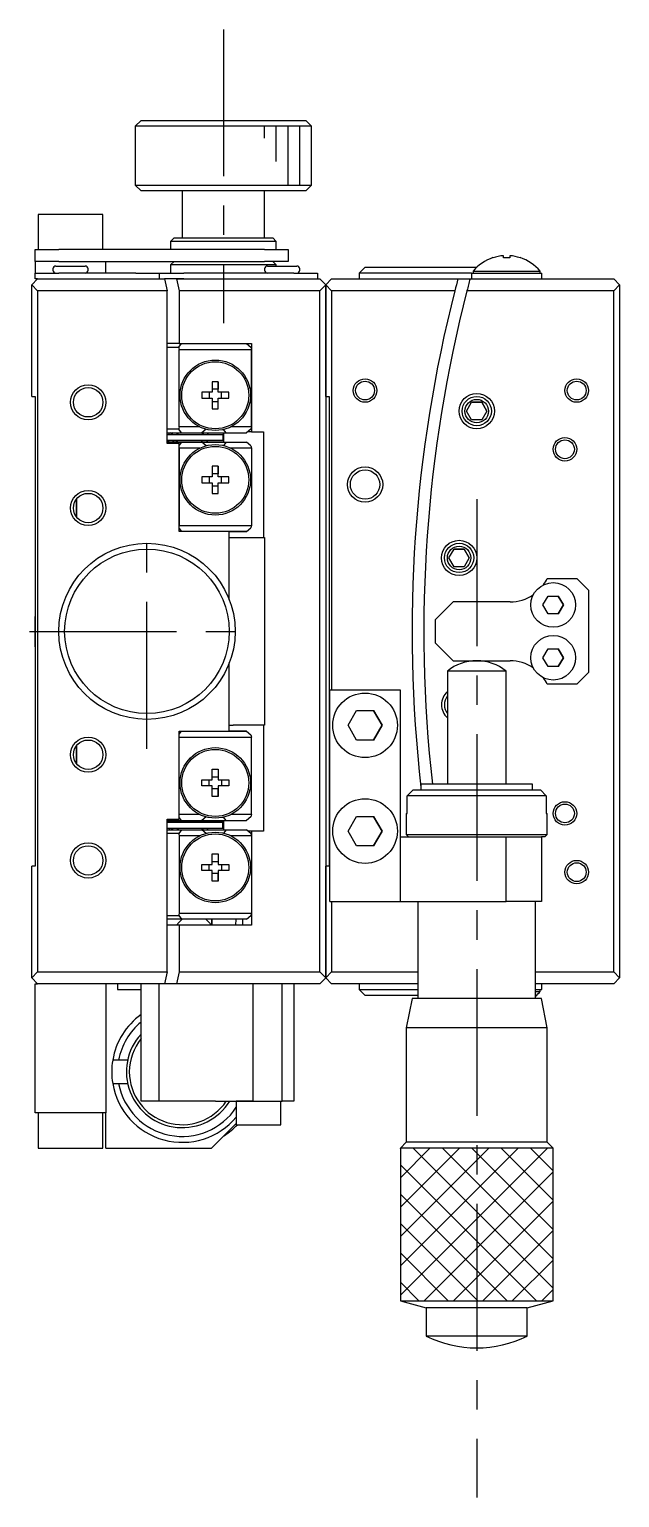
# Model space of a CAD drawing. Extents: x -83 to 398, y -14 to 273.
# Drawn here: x 5.7 to 55.9, y 84.2 to 209.2 of the extents above; entities that cross this region are included whole.
import ezdxf

# ---------------------------------------------------------------- set-up
doc = ezdxf.new("R2010")
doc.units = 0
doc.header["$LTSCALE"] = 10
doc.linetypes.add('CENTER', pattern=[2, 1.25, -0.25, 0.25, -0.25])
doc.layers.get('0').update_dxf_attribs({"linetype": 'CONTINUOUS'})
doc.layers.add('CENTER', color=1, linetype='CENTER')

msp = doc.modelspace()

# ---------------------------------------------------------------- linework, layer by layer
at = {"color": 7, "linetype": 'CONTINUOUS'}
for p, q in [((15.22443, 201.485156), (14.72443, 200.985156)), ((15.22443, 201.485156), (22.22443, 201.485156)), ((22.22443, 201.485156), (29.22443, 201.485156)), ((29.72443, 200.985156), (29.22443, 201.485156)), ((22.22443, 200.985156), (14.72443, 200.985156)), ((14.72443, 200.985156), (14.72443, 195.985156)), ((29.72443, 200.985156), (22.22443, 200.985156)), ((29.72443, 195.985156), (29.72443, 200.985156)), ((14.72443, 195.985156), (22.22443, 195.985156)), ((14.72443, 195.985156), (15.22443, 195.485156)), ((22.22443, 195.485156), (15.22443, 195.485156)), ((18.72443, 195.485156), (18.72443, 191.485156)), ((22.22443, 195.985156), (29.72443, 195.985156)), ((29.22443, 195.485156), (22.22443, 195.485156)), ((25.72443, 191.485156), (25.72443, 195.485156)), ((29.22443, 195.485156), (29.72443, 195.985156)), ((9.22443, 193.485156), (6.47443, 193.485156)), ((6.47443, 193.485156), (6.47443, 190.485156)), ((11.97443, 193.485156), (9.22443, 193.485156)), ((11.97443, 190.485156), (11.97443, 193.485156)), ((18.02443, 191.485156), (17.72443, 191.185156)), ((18.02443, 191.485156), (22.22443, 191.485156)), ((22.22443, 191.485156), (26.42443, 191.485156)), ((26.72443, 191.185156), (26.42443, 191.485156)), ((6.22443, 189.485156), (6.22443, 190.485156)), ((6.22443, 190.485156), (8.22443, 190.485156)), ((25.72443, 190.485156), (8.22443, 190.485156)), ((22.22443, 191.185156), (17.72443, 191.185156)), ((17.72443, 191.185156), (17.72443, 190.485156)), ((26.72443, 191.185156), (22.22443, 191.185156)), ((25.72443, 190.485156), (27.72443, 190.485156)), ((26.72443, 190.485156), (26.72443, 191.185156)), ((27.72443, 190.485156), (27.72443, 189.485156)), ((8.22443, 189.485156), (6.22443, 189.485156)), ((6.22443, 189.485156), (6.22443, 188.485156)), ((7.72443, 188.835156), (7.72443, 188.735156)), ((7.97443, 189.085156), (9.22443, 189.085156)), ((8.22443, 189.485156), (25.72443, 189.485156)), ((8.47443, 189.085156), (9.09943, 189.085156)), ((9.09943, 189.085156), (9.34943, 189.085156)), ((9.22443, 189.085156), (10.47443, 189.085156)), ((9.34943, 189.085156), (9.97443, 189.085156)), ((10.72443, 188.735156), (10.72443, 188.835156)), ((12.22443, 188.485156), (12.22443, 189.485156)), ((18.02443, 189.485156), (17.72443, 189.185156)), ((22.22443, 189.185156), (17.72443, 189.185156)), ((17.72443, 189.185156), (17.72443, 188.485156)), ((26.72443, 189.185156), (22.22443, 189.185156)), ((27.72443, 189.485156), (25.72443, 189.485156)), ((25.72443, 188.835156), (25.72443, 188.735156)), ((25.97443, 189.085156), (27.22443, 189.085156)), ((26.72443, 189.185156), (26.42443, 189.485156)), ((26.47443, 189.085156), (27.09943, 189.085156)), ((26.72443, 189.085156), (26.72443, 189.185156)), ((27.09943, 189.085156), (27.34943, 189.085156)), ((27.22443, 189.085156), (28.47443, 189.085156)), ((27.34943, 189.085156), (27.97443, 189.085156)), ((28.72443, 188.735156), (28.72443, 188.835156)), ((34.27443, 188.985156), (33.77443, 188.485156)), ((34.27443, 188.985156), (43.784608, 188.985156)), ((45.159322, 189.790598), (45.155275, 189.798895)), ((46.05443, 189.790598), (46.05443, 189.966841)), ((46.57443, 189.790598), (46.05443, 189.790598)), ((46.57443, 189.966841), (46.57443, 189.790598)), ((47.473584, 189.798895), (47.469538, 189.790598)), ((5.92443, 187.485156), (6.42443, 187.985156)), ((6.22443, 187.985156), (6.22443, 188.485156)), ((6.22443, 188.485156), (8.22443, 188.485156)), ((6.42443, 187.985156), (6.22443, 187.985156)), ((6.42443, 187.985156), (8.22443, 187.985156)), ((8.42443, 188.485156), (8.22443, 188.485156)), ((8.22443, 187.985156), (14.787387, 187.985156)), ((8.22443, 187.985156), (14.787387, 187.985156)), ((10.02443, 188.485156), (8.42443, 188.485156)), ((14.787387, 188.485156), (10.02443, 188.485156)), ((14.787387, 188.485156), (16.787387, 188.485156)), ((14.787387, 187.985156), (17.22804, 187.985156)), ((16.787387, 188.485156), (16.900091, 188.485156)), ((16.787387, 187.985156), (16.787387, 188.485156)), ((16.900091, 188.485156), (18.862273, 188.485156)), ((18.22816, 187.985156), (17.22804, 187.985156)), ((18.862273, 187.985156), (18.22816, 187.985156)), ((18.22816, 187.985156), (18.249887, 187.985156)), ((18.249887, 187.985156), (18.862273, 187.985156)), ((26.42443, 188.485156), (18.862273, 188.485156)), ((18.862273, 187.985156), (28.22443, 187.985156)), ((18.862273, 187.985156), (28.22443, 187.985156)), ((28.02443, 188.485156), (26.42443, 188.485156)), ((28.22443, 188.485156), (28.02443, 188.485156)), ((28.22443, 188.485156), (30.22443, 188.485156)), ((28.22443, 187.985156), (30.42443, 187.985156)), ((30.22443, 188.485156), (30.22443, 187.985156)), ((30.42443, 187.985156), (30.92443, 187.485156)), ((30.92443, 187.485156), (31.42443, 187.985156)), ((31.42443, 187.985156), (42.168752, 187.985156)), ((43.314433, 188.485156), (33.77443, 188.485156)), ((33.77443, 188.485156), (33.77443, 187.985156)), ((42.168752, 187.985156), (43.203341, 187.985156)), ((43.203341, 187.985156), (55.42443, 187.985156)), ((43.31443, 188.485156), (49.31443, 188.485156)), ((43.31443, 188.485156), (43.31443, 187.985156)), ((43.46443, 188.644711), (49.16443, 188.644711)), ((43.46443, 188.644711), (43.46443, 188.485156)), ((43.46443, 188.485156), (49.16443, 188.485156)), ((49.16443, 188.485156), (49.16443, 188.644711)), ((49.31443, 187.985156), (49.31443, 188.485156)), ((55.42443, 187.985156), (55.92443, 187.485156)), ((6.42443, 186.985156), (5.92443, 187.485156)), ((5.92443, 177.985156), (5.92443, 187.485156)), ((17.441206, 186.985156), (6.42443, 186.985156)), ((6.42443, 186.985156), (6.42443, 128.985156)), ((17.441206, 173.985156), (17.441206, 186.985156)), ((18.46464, 186.985156), (18.46464, 182.485156)), ((30.42443, 186.985156), (18.46464, 186.985156)), ((30.92443, 187.485156), (30.42443, 186.985156)), ((30.42443, 128.985156), (30.42443, 186.985156)), ((31.42443, 186.985156), (30.92443, 187.485156)), ((30.92443, 177.985156), (30.92443, 187.485156)), ((30.92443, 187.485156), (30.92443, 177.985156)), ((41.909378, 186.985156), (31.42443, 186.985156)), ((31.42443, 186.985156), (31.42443, 152.985156)), ((55.42443, 186.985156), (42.941589, 186.985156)), ((55.92443, 187.485156), (55.42443, 186.985156)), ((55.42443, 128.985156), (55.42443, 186.985156)), ((55.92443, 187.485156), (55.92443, 128.485156)), ((18.46464, 182.485156), (17.441206, 182.485156)), ((17.441206, 182.185156), (18.421079, 182.185156)), ((18.421079, 182.185156), (18.663166, 182.485156)), ((18.46464, 182.485156), (24.612836, 182.485156)), ((18.46464, 175.385156), (18.46464, 181.985156)), ((18.46464, 181.985156), (24.612836, 181.985156)), ((24.191962, 182.485156), (24.567234, 182.185156)), ((24.612836, 182.485156), (24.612836, 181.985156)), ((24.612836, 175.385156), (24.612836, 181.985156)), ((24.612836, 181.985156), (24.612836, 175.385156)), ((21.79443, 179.240264), (21.27443, 179.240264)), ((21.27443, 179.240264), (21.27443, 178.345156)), ((21.79443, 178.345156), (21.79443, 179.240264)), ((21.79443, 179.240264), (21.79443, 178.603557)), ((5.92443, 177.985156), (6.22443, 177.985156)), ((6.22443, 177.985156), (6.22443, 137.985156)), ((20.379322, 178.345156), (20.379322, 177.825156)), ((21.27443, 178.345156), (20.379322, 178.345156)), ((20.379322, 177.825156), (21.27443, 177.825156)), ((21.016029, 178.345156), (21.016029, 177.825156)), ((21.79443, 178.603557), (21.27443, 178.603557)), ((21.27443, 177.825156), (21.27443, 176.930048)), ((21.27443, 177.566755), (21.79443, 177.566755)), ((21.79443, 178.345156), (21.79443, 178.603557)), ((22.689538, 178.345156), (21.79443, 178.345156)), ((21.79443, 177.825156), (22.689538, 177.825156)), ((21.79443, 176.930048), (21.79443, 177.825156)), ((21.79443, 177.566755), (21.79443, 177.825156)), ((21.79443, 176.930048), (21.79443, 177.566755)), ((22.052831, 177.825156), (22.052831, 178.345156)), ((22.689538, 177.825156), (22.689538, 178.345156)), ((30.92443, 177.985156), (31.22443, 177.985156)), ((30.92443, 177.985156), (30.92443, 137.985156)), ((31.22443, 177.985156), (31.22443, 137.985156)), ((21.27443, 176.930048), (21.79443, 176.930048)), ((42.908404, 176.735156), (43.341417, 177.485156)), ((43.341417, 175.985156), (42.908404, 176.735156)), ((43.341417, 177.485156), (44.207442, 177.485156)), ((44.207442, 177.485156), (43.341417, 177.485156)), ((44.207442, 177.485156), (44.640455, 176.735156)), ((44.640455, 176.735156), (44.207442, 177.485156)), ((44.640455, 176.735156), (44.207442, 175.985156)), ((18.421079, 175.185156), (17.441206, 175.185156)), ((18.663166, 174.885156), (18.421079, 175.185156)), ((20.22676, 175.385156), (18.46464, 175.385156)), ((20.7625, 175.186366), (20.388044, 174.885156)), ((22.464834, 174.885156), (22.236706, 175.169551)), ((24.612836, 175.385156), (22.842099, 175.385156)), ((24.567234, 175.185156), (24.191962, 174.885156)), ((24.612836, 175.385156), (24.612836, 174.985156)), ((44.207442, 175.985156), (43.341417, 175.985156)), ((17.441206, 174.885156), (18.663166, 174.885156)), ((17.441206, 174.735156), (22.166334, 174.735156)), ((17.441206, 174.235156), (17.474363, 174.235156)), ((17.441206, 174.235156), (17.575579, 174.235156)), ((17.851841, 174.235156), (17.441206, 174.235156)), ((22.166334, 174.235156), (17.441206, 174.235156)), ((17.441206, 174.235156), (17.851841, 174.235156)), ((17.474363, 174.235156), (17.441206, 174.235156)), ((17.441206, 174.085156), (18.663166, 174.085156)), ((18.46464, 173.985156), (17.441206, 173.985156)), ((17.474363, 174.235156), (17.624882, 174.085156)), ((17.578559, 174.768765), (17.54532, 174.735156)), ((17.575579, 174.235156), (18.190934, 174.235156)), ((17.614581, 174.805145), (17.578559, 174.768765)), ((17.653128, 174.844035), (17.614581, 174.805145)), ((17.693923, 174.885156), (17.653128, 174.844035)), ((17.727764, 174.235156), (18.009462, 174.235156)), ((18.190934, 174.235156), (17.727764, 174.235156)), ((17.939197, 174.885156), (17.788705, 174.735156)), ((17.851841, 174.235156), (17.884348, 174.201557)), ((17.907793, 174.201557), (17.87335, 174.235156)), ((17.884348, 174.201557), (17.919698, 174.16519)), ((17.944911, 174.16519), (17.907793, 174.201557)), ((17.919698, 174.16519), (17.957637, 174.126314)), ((17.984438, 174.126314), (17.944911, 174.16519)), ((17.957637, 174.126314), (17.997895, 174.085208)), ((18.026092, 174.085208), (17.984438, 174.126314)), ((18.009462, 174.235156), (20.984767, 174.235156)), ((18.190934, 174.235156), (18.3413, 174.085156)), ((18.241032, 174.735156), (18.272301, 174.768765)), ((18.272301, 174.768765), (18.306517, 174.805145)), ((18.325309, 174.768765), (18.289661, 174.735156)), ((18.306517, 174.805145), (18.343437, 174.844035)), ((18.363525, 174.805145), (18.325309, 174.768765)), ((18.343437, 174.844035), (18.382795, 174.885156)), ((18.404035, 174.844035), (18.363525, 174.805145)), ((18.446551, 174.885156), (18.404035, 174.844035)), ((18.663166, 174.085156), (18.464616, 173.839147)), ((18.46464, 173.585156), (18.46464, 173.985156)), ((18.663166, 174.885156), (20.388044, 174.885156)), ((18.663166, 174.085156), (20.388044, 174.085156)), ((20.329737, 174.085156), (20.369095, 174.126277)), ((20.363245, 174.085229), (20.478266, 174.235223)), ((20.369095, 174.126277), (20.406014, 174.165167)), ((20.521598, 174.735156), (20.371232, 174.885156)), ((20.388044, 174.885156), (22.464834, 174.885156)), ((20.388044, 174.085156), (22.464834, 174.085156)), ((20.7625, 173.783947), (20.388044, 174.085156)), ((20.406014, 174.165167), (20.44023, 174.201546)), ((20.44023, 174.201546), (20.471499, 174.235156)), ((20.471499, 174.235156), (20.504446, 174.235156)), ((20.504446, 174.235156), (20.471499, 174.235156)), ((20.559652, 174.235156), (20.471499, 174.235156)), ((20.471499, 174.235156), (20.559652, 174.235156)), ((20.70307, 174.235156), (20.471499, 174.235156)), ((20.471499, 174.235156), (20.643273, 174.235156)), ((20.478141, 174.235156), (21.086861, 174.235156)), ((20.91685, 174.235156), (20.478141, 174.235156)), ((20.643273, 174.235156), (20.91685, 174.235156)), ((20.984767, 174.235156), (20.70307, 174.235156)), ((20.72443, 174.235156), (22.166334, 174.235156)), ((20.72443, 174.235156), (22.166334, 174.235156)), ((20.775118, 174.085156), (20.921571, 174.235156)), ((20.96379, 174.735115), (20.852859, 174.885111)), ((21.415588, 174.235156), (20.921571, 174.235156)), ((20.921572, 174.235156), (22.166334, 174.235156)), ((21.086861, 174.235156), (21.415588, 174.235156)), ((22.166334, 174.735156), (22.166334, 174.235156)), ((22.22443, 174.735156), (22.166334, 174.735156)), ((22.166334, 174.235156), (22.22443, 174.235156)), ((22.166334, 174.235156), (22.22443, 174.235156)), ((22.22443, 174.885156), (22.22443, 174.085156)), ((22.464834, 174.085156), (22.236706, 173.800761)), ((22.464834, 174.885156), (24.191962, 174.885156)), ((22.464834, 174.085156), (24.191962, 174.085156)), ((24.567234, 173.785156), (24.191962, 174.085156)), ((24.612836, 174.985156), (24.286816, 174.985156)), ((24.612836, 174.985156), (25.638881, 174.985156)), ((25.638881, 174.985156), (25.638881, 165.985156)), ((18.46464, 173.585156), (18.46464, 166.985156)), ((20.22676, 173.585156), (18.46464, 173.585156)), ((18.46464, 166.985156), (18.46464, 173.585156)), ((24.612836, 173.585156), (22.842099, 173.585156)), ((24.612836, 173.585156), (24.612836, 166.985156)), ((21.79443, 172.040264), (21.27443, 172.040264)), ((21.27443, 172.040264), (21.27443, 171.145156)), ((21.79443, 171.403557), (21.27443, 171.403557)), ((21.79443, 171.145156), (21.79443, 172.040264)), ((21.79443, 172.040264), (21.79443, 171.403557)), ((21.79443, 171.145156), (21.79443, 171.403557)), ((21.27443, 171.145156), (20.379322, 171.145156)), ((20.379322, 171.145156), (20.379322, 170.625156)), ((20.379322, 170.625156), (21.27443, 170.625156)), ((21.016029, 171.145156), (21.016029, 170.625156)), ((21.27443, 170.625156), (21.27443, 169.730048)), ((21.27443, 170.366755), (21.79443, 170.366755)), ((22.689538, 171.145156), (21.79443, 171.145156)), ((21.79443, 170.625156), (22.689538, 170.625156)), ((21.79443, 169.730048), (21.79443, 170.625156)), ((21.79443, 170.366755), (21.79443, 170.625156)), ((21.79443, 169.730048), (21.79443, 170.366755)), ((22.052831, 170.625156), (22.052831, 171.145156)), ((22.689538, 170.625156), (22.689538, 171.145156)), ((9.72443, 168.960251), (9.72443, 169.235156)), ((9.72443, 169.235156), (9.72443, 169.026557)), ((9.72443, 169.026557), (9.72443, 168.971729)), ((9.72443, 168.971729), (9.72443, 167.763895)), ((9.72443, 167.763504), (9.72443, 168.960251)), ((21.27443, 169.730048), (21.79443, 169.730048)), ((18.464616, 166.731166), (18.663166, 166.485156)), ((18.46464, 166.985156), (24.612836, 166.985156)), ((18.46464, 166.485156), (18.46464, 166.985156)), ((22.72443, 166.485156), (18.46464, 166.485156)), ((24.191962, 166.485156), (22.72443, 166.485156)), ((22.72443, 166.485156), (24.191962, 166.485156)), ((22.72443, 160.677739), (22.72443, 166.485156)), ((24.191962, 166.485156), (24.567234, 166.785156)), ((22.72443, 165.985156), (23.069803, 165.985156)), ((23.069803, 165.985156), (25.638881, 165.985156)), ((25.638881, 165.985156), (25.72443, 165.985156)), ((25.72443, 165.985156), (25.72443, 149.985156)), ((41.408404, 164.235156), (41.841417, 164.985156)), ((41.841417, 163.485156), (41.408404, 164.235156)), ((41.841417, 164.985156), (42.707442, 164.985156)), ((42.707442, 164.985156), (41.841417, 164.985156)), ((42.707442, 164.985156), (43.140455, 164.235156)), ((43.140455, 164.235156), (42.707442, 164.985156)), ((43.140455, 164.235156), (42.707442, 163.485156)), ((42.707442, 163.485156), (41.841417, 163.485156)), ((49.766707, 162.485156), (52.27443, 162.485156)), ((53.27443, 161.485156), (52.27443, 162.485156)), ((53.27443, 161.485156), (53.27443, 154.485156)), ((41.77443, 160.485156), (40.27443, 158.985156)), ((46.60443, 160.485156), (41.77443, 160.485156)), ((49.408404, 160.235156), (49.841417, 160.985156)), ((49.841417, 159.485156), (49.408404, 160.235156)), ((49.841417, 160.985156), (50.707442, 160.985156)), ((50.707442, 160.985156), (51.140455, 160.235156)), ((51.140455, 160.235156), (50.707442, 160.985156)), ((51.140455, 160.235156), (50.707442, 159.485156)), ((50.707442, 159.485156), (51.140455, 160.235156)), ((6.22443, 159.332482), (6.175767, 159.235156)), ((6.175767, 159.235156), (6.175767, 157.985156)), ((39.319313, 159.230269), (39.304423, 159.230593)), ((39.308165, 159.360588), (39.321582, 159.362784)), ((40.27443, 156.985156), (40.27443, 158.985156)), ((50.707442, 159.485156), (49.841417, 159.485156)), ((6.175767, 157.985156), (6.175767, 156.735156)), ((39.280013, 157.92321), (39.298617, 157.926256)), ((39.296822, 157.816345), (39.28262, 157.816653)), ((39.308285, 158.534591), (39.285201, 158.530834)), ((39.288092, 158.631882), (39.309941, 158.631385)), ((6.175767, 156.735156), (6.22443, 156.63783)), ((40.27443, 156.985156), (41.77443, 155.485156)), ((49.408404, 155.735156), (49.841417, 156.485156)), ((49.841417, 156.485156), (50.707442, 156.485156)), ((50.707442, 156.485156), (51.140455, 155.735156)), ((51.140455, 155.735156), (50.707442, 156.485156)), ((22.72443, 149.485156), (22.72443, 155.292574)), ((41.77443, 155.485156), (46.60443, 155.485156)), ((49.841417, 154.985156), (49.408404, 155.735156)), ((51.140455, 155.735156), (50.707442, 154.985156)), ((50.707442, 154.985156), (51.140455, 155.735156)), ((46.274426, 154.607647), (41.274434, 154.607647)), ((41.274434, 154.607647), (41.274434, 144.985156)), ((46.274426, 144.985156), (46.274426, 154.607647)), ((50.707442, 154.985156), (49.841417, 154.985156)), ((52.27443, 153.485156), (53.27443, 154.485156)), ((31.27443, 134.985156), (31.27443, 152.985156)), ((37.27443, 152.985156), (31.27443, 152.985156)), ((37.27443, 140.485156), (37.27443, 152.985156)), ((52.27443, 153.485156), (49.766707, 153.485156)), ((32.831054, 149.985156), (33.552742, 151.235156)), ((33.552742, 151.235156), (34.996118, 151.235156)), ((34.996118, 151.235156), (35.717805, 149.985156)), ((35.717805, 149.985156), (34.996118, 151.235156)), ((18.464616, 149.239147), (18.663166, 149.485156)), ((18.46464, 149.485156), (22.72443, 149.485156)), ((18.46464, 148.985156), (18.46464, 149.485156)), ((18.46464, 142.385156), (18.46464, 148.985156)), ((18.46464, 148.985156), (24.612836, 148.985156)), ((18.46464, 142.385156), (18.46464, 148.985156)), ((22.72443, 149.985156), (23.069803, 149.985156)), ((24.191962, 149.485156), (22.72443, 149.485156)), ((22.72443, 149.485156), (24.191962, 149.485156)), ((25.638881, 149.985156), (23.069803, 149.985156)), ((24.191962, 149.485156), (24.567234, 149.185156)), ((24.612836, 142.385156), (24.612836, 148.985156)), ((25.638881, 149.985156), (25.638881, 140.985156)), ((25.72443, 149.985156), (25.638881, 149.985156)), ((33.552742, 148.735156), (32.831054, 149.985156)), ((35.717805, 149.985156), (34.996118, 148.735156)), ((34.996118, 148.735156), (35.717805, 149.985156)), ((9.72443, 148.206417), (9.72443, 146.971385)), ((9.72443, 146.960251), (9.72443, 148.206183)), ((34.996118, 148.735156), (33.552742, 148.735156)), ((9.72443, 146.971385), (9.72443, 146.735156)), ((9.72443, 146.735156), (9.72443, 146.960251)), ((39.850616, 146.554512), (39.871056, 146.557869)), ((39.877176, 146.488677), (39.855564, 146.489155)), ((20.379322, 145.345156), (21.27443, 145.345156)), ((20.379322, 144.825156), (20.379322, 145.345156)), ((21.016029, 144.825156), (21.016029, 145.345156)), ((21.27443, 146.240264), (21.79443, 146.240264)), ((21.27443, 145.345156), (21.27443, 146.240264)), ((21.27443, 145.603557), (21.79443, 145.603557)), ((21.79443, 146.240264), (21.79443, 145.345156)), ((21.79443, 146.240264), (21.79443, 145.603557)), ((21.79443, 145.603557), (21.79443, 145.345156)), ((21.79443, 145.345156), (22.689538, 145.345156)), ((22.052831, 145.345156), (22.052831, 144.825156)), ((22.689538, 145.345156), (22.689538, 144.825156)), ((39.906059, 145.889248), (39.930634, 145.888681)), ((39.943474, 145.743983), (39.92533, 145.741024)), ((21.27443, 144.825156), (20.379322, 144.825156)), ((21.27443, 143.930048), (21.27443, 144.825156)), ((21.79443, 144.566755), (21.27443, 144.566755)), ((21.79443, 143.930048), (21.27443, 143.930048)), ((21.79443, 144.825156), (21.79443, 143.930048)), ((22.689538, 144.825156), (21.79443, 144.825156)), ((21.79443, 144.825156), (21.79443, 144.566755)), ((21.79443, 143.930048), (21.79443, 144.566755)), ((37.85835, 143.985156), (38.366103, 144.485156)), ((49.690509, 143.985156), (37.85835, 143.985156)), ((37.85835, 142.485156), (37.85835, 143.985156)), ((38.366103, 144.485156), (49.182757, 144.485156)), ((48.52443, 144.985156), (39.02443, 144.985156)), ((39.02443, 144.985156), (39.02443, 144.485156)), ((48.52443, 144.485156), (48.52443, 144.985156)), ((49.182757, 144.485156), (49.690509, 143.985156)), ((49.690509, 143.985156), (49.690509, 142.485156)), ((17.441206, 141.985156), (18.46464, 141.985156)), ((17.441206, 128.985156), (17.441206, 141.985156)), ((17.441206, 141.885156), (18.663166, 141.885156)), ((22.166334, 141.735157), (17.441206, 141.735156)), ((17.441206, 141.735157), (17.474363, 141.735157)), ((17.441206, 141.735157), (17.575579, 141.735157)), ((17.851841, 141.735157), (17.441206, 141.735157)), ((17.441206, 141.735157), (17.851841, 141.735157)), ((17.474363, 141.735157), (17.441206, 141.735157)), ((17.624882, 141.885156), (17.474363, 141.735157)), ((17.575579, 141.735157), (18.190934, 141.735157)), ((17.727764, 141.735156), (18.009462, 141.735157)), ((18.190934, 141.735157), (17.727764, 141.735156)), ((17.851841, 141.735157), (17.884356, 141.768763)), ((17.9078, 141.768762), (17.87335, 141.735157)), ((17.884356, 141.768763), (17.919715, 141.80514)), ((17.944926, 141.805137), (17.9078, 141.768762)), ((17.919715, 141.80514), (17.957665, 141.844026)), ((17.984462, 141.844021), (17.944926, 141.805137)), ((17.957665, 141.844026), (17.997933, 141.885143)), ((18.026125, 141.885137), (17.984462, 141.844021)), ((18.009462, 141.735157), (20.984767, 141.735157)), ((18.3413, 141.885156), (18.190934, 141.735157)), ((18.663166, 141.885156), (18.464616, 142.131166)), ((20.22676, 142.385156), (18.46464, 142.385156)), ((18.46464, 141.985156), (18.46464, 142.385156)), ((18.663166, 141.885156), (20.388044, 141.885156)), ((20.329737, 141.885156), (20.369095, 141.844035)), ((20.478277, 141.735073), (20.363217, 141.885117)), ((20.369095, 141.844035), (20.406014, 141.805145)), ((20.7625, 142.186366), (20.388044, 141.885156)), ((20.388044, 141.885156), (22.464834, 141.885156)), ((20.406014, 141.805145), (20.44023, 141.768766)), ((20.44023, 141.768766), (20.471499, 141.735157)), ((20.471499, 141.735157), (20.504446, 141.735157)), ((20.504446, 141.735157), (20.471499, 141.735157)), ((20.471499, 141.735157), (20.559652, 141.735157)), ((20.559652, 141.735157), (20.471499, 141.735157)), ((20.70307, 141.735157), (20.471499, 141.735157)), ((20.471499, 141.735157), (20.643273, 141.735157)), ((20.478118, 141.735157), (21.086861, 141.735157)), ((20.91685, 141.735157), (20.478118, 141.735157)), ((20.643273, 141.735157), (20.91685, 141.735157)), ((20.984767, 141.735157), (20.70307, 141.735157)), ((20.72443, 141.735157), (22.166334, 141.735157)), ((20.72443, 141.735157), (22.166334, 141.735157)), ((20.921571, 141.735157), (20.775118, 141.885156)), ((21.415588, 141.735157), (20.921571, 141.735157)), ((20.921572, 141.735156), (22.166334, 141.735156)), ((21.086861, 141.735157), (21.415588, 141.735157)), ((22.166334, 141.235156), (22.166334, 141.735157)), ((22.166334, 141.735157), (22.22443, 141.735157)), ((22.166334, 141.735156), (22.22443, 141.735156)), ((22.22443, 141.885156), (22.22443, 141.085156)), ((22.464834, 141.885156), (22.236706, 142.169551)), ((22.464834, 141.885156), (24.191962, 141.885156)), ((24.612836, 142.385156), (22.842099, 142.385156)), ((24.567234, 142.185156), (24.191962, 141.885156)), ((32.831054, 140.985156), (33.552742, 142.235156)), ((33.552742, 142.235156), (34.996118, 142.235156)), ((34.996118, 142.235156), (35.717805, 140.985156)), ((35.717805, 140.985156), (34.996118, 142.235156)), ((37.77443, 142.485156), (37.85835, 142.485156)), ((37.77443, 142.485156), (37.77443, 140.685156)), ((49.690509, 142.485156), (49.77443, 142.485156)), ((49.77443, 140.685156), (49.77443, 142.485156)), ((17.441206, 141.235156), (22.166334, 141.235156)), ((17.441206, 141.085156), (18.663166, 141.085156)), ((18.421079, 140.785156), (17.441206, 140.785156)), ((17.578559, 141.201547), (17.54532, 141.235156)), ((17.614581, 141.165167), (17.578559, 141.201547)), ((17.653128, 141.126277), (17.614581, 141.165167)), ((17.693923, 141.085156), (17.653128, 141.126277)), ((17.788705, 141.235156), (17.939197, 141.085156)), ((18.241032, 141.235156), (18.272301, 141.201547)), ((18.272301, 141.201547), (18.306517, 141.165167)), ((18.325309, 141.201547), (18.289661, 141.235156)), ((18.306517, 141.165167), (18.343437, 141.126277)), ((18.363525, 141.165167), (18.325309, 141.201547)), ((18.343437, 141.126277), (18.382795, 141.085156)), ((18.404035, 141.126277), (18.363525, 141.165167)), ((18.446551, 141.085156), (18.404035, 141.126277)), ((18.663166, 141.085156), (18.421079, 140.785156)), ((18.46464, 140.585156), (18.46464, 133.985156)), ((20.22676, 140.585156), (18.46464, 140.585156)), ((18.663166, 141.085156), (20.388044, 141.085156)), ((20.371232, 141.085156), (20.521598, 141.235156)), ((20.388044, 141.085156), (22.464834, 141.085156)), ((20.7625, 140.783947), (20.388044, 141.085156)), ((20.852846, 141.085185), (20.96377, 141.235167)), ((22.22443, 141.235156), (22.166334, 141.235156)), ((22.464834, 141.085156), (22.236706, 140.800761)), ((22.464834, 141.085156), (24.191962, 141.085156)), ((24.612836, 140.585156), (22.842099, 140.585156)), ((24.567234, 140.785156), (24.191962, 141.085156)), ((24.612836, 140.985156), (24.286816, 140.985156)), ((24.612836, 140.985156), (24.612836, 140.585156)), ((25.638881, 140.985156), (24.612836, 140.985156)), ((24.612836, 140.585156), (24.612836, 133.985156)), ((24.612836, 140.585156), (24.612836, 133.985156)), ((33.552742, 139.735156), (32.831054, 140.985156)), ((35.717805, 140.985156), (34.996118, 139.735156)), ((34.996118, 139.735156), (35.717805, 140.985156)), ((37.27443, 140.485156), (46.27443, 140.485156)), ((37.27443, 134.985156), (37.27443, 140.485156)), ((37.77443, 140.685156), (49.77443, 140.685156)), ((37.77443, 140.685156), (37.97443, 140.485156)), ((46.27443, 134.985156), (46.27443, 140.485156)), ((46.27443, 140.485156), (49.27443, 140.485156)), ((49.57443, 140.485156), (49.27443, 140.485156)), ((49.27443, 140.485156), (49.27443, 134.985156)), ((49.57443, 140.485156), (49.77443, 140.685156)), ((21.27443, 139.040264), (21.79443, 139.040264)), ((21.27443, 138.145156), (21.27443, 139.040264)), ((21.79443, 139.040264), (21.79443, 138.145156)), ((21.79443, 139.040264), (21.79443, 138.403557)), ((34.996118, 139.735156), (33.552742, 139.735156)), ((5.92443, 128.485156), (5.92443, 137.985156)), ((6.22443, 137.985156), (5.92443, 137.985156)), ((20.379322, 138.145156), (21.27443, 138.145156)), ((20.379322, 137.625156), (20.379322, 138.145156)), ((21.27443, 137.625156), (20.379322, 137.625156)), ((21.016029, 137.625156), (21.016029, 138.145156)), ((21.27443, 138.403557), (21.79443, 138.403557)), ((21.27443, 136.730048), (21.27443, 137.625156)), ((21.79443, 138.403557), (21.79443, 138.145156)), ((21.79443, 138.145156), (22.689538, 138.145156)), ((21.79443, 137.625156), (21.79443, 136.730048)), ((22.689538, 137.625156), (21.79443, 137.625156)), ((21.79443, 137.625156), (21.79443, 137.366755)), ((22.052831, 138.145156), (22.052831, 137.625156)), ((22.689538, 138.145156), (22.689538, 137.625156)), ((30.92443, 128.485156), (30.92443, 137.985156)), ((31.22443, 137.985156), (30.92443, 137.985156)), ((30.92443, 137.985156), (30.92443, 128.485156)), ((21.79443, 137.366755), (21.27443, 137.366755)), ((21.79443, 136.730048), (21.27443, 136.730048)), ((21.79443, 136.730048), (21.79443, 137.366755)), ((17.441206, 133.785156), (18.421079, 133.785156)), ((18.421079, 133.785156), (18.663166, 133.485156)), ((18.46464, 133.985156), (24.612836, 133.985156)), ((24.191962, 133.485156), (24.567234, 133.785156)), ((24.612836, 133.985156), (24.612836, 132.985156)), ((31.27443, 134.985156), (37.27443, 134.985156)), ((31.42443, 134.985156), (31.42443, 128.985156)), ((37.27443, 134.985156), (46.27443, 134.985156)), ((38.77443, 134.985156), (38.77443, 126.735156)), ((49.27443, 134.985156), (46.27443, 134.985156)), ((48.77443, 126.735156), (48.77443, 134.985156)), ((18.663166, 133.485156), (17.441206, 133.485156)), ((18.46464, 132.985156), (17.441206, 132.985156)), ((18.47443, 133.235156), (18.22443, 132.985156)), ((18.46464, 132.985156), (18.46464, 128.985156)), ((24.612836, 132.985156), (18.46464, 132.985156)), ((18.72443, 133.485156), (18.47443, 133.235156)), ((24.191962, 133.485156), (18.663166, 133.485156)), ((20.97443, 133.235156), (20.72443, 133.485156)), ((21.22443, 132.985156), (20.97443, 133.235156)), ((21.230881, 132.985156), (21.230881, 133.485156)), ((23.280489, 133.485224), (23.266786, 132.985156)), ((23.891097, 132.985156), (23.875431, 133.485268)), ((5.92443, 128.485156), (6.42443, 128.985156)), ((6.42443, 128.985156), (17.441206, 128.985156)), ((18.46464, 128.985156), (30.42443, 128.985156)), ((30.42443, 128.985156), (30.92443, 128.485156)), ((30.92443, 128.485156), (31.42443, 128.985156)), ((31.42443, 128.985156), (38.77443, 128.985156)), ((48.77443, 128.985156), (55.42443, 128.985156)), ((55.42443, 128.985156), (55.92443, 128.485156)), ((6.42443, 127.985156), (5.92443, 128.485156)), ((6.22443, 116.985156), (6.22443, 127.985156)), ((6.22443, 127.985156), (6.42443, 127.985156)), ((17.22804, 127.985156), (6.42443, 127.985156)), ((12.22443, 127.985156), (12.22443, 116.985156)), ((13.22443, 127.985156), (13.22443, 127.485156)), ((15.22443, 117.985156), (15.22443, 127.985156)), ((16.72443, 127.985156), (16.72443, 117.985156)), ((18.249887, 127.985156), (17.22804, 127.985156)), ((30.42443, 127.985156), (18.249887, 127.985156)), ((24.716707, 127.985156), (24.716707, 117.985156)), ((27.22443, 117.985156), (27.22443, 127.985156)), ((28.22443, 127.985156), (28.22443, 117.985156)), ((30.92443, 128.485156), (30.42443, 127.985156)), ((31.42443, 127.985156), (30.92443, 128.485156)), ((38.77443, 127.985156), (31.42443, 127.985156)), ((33.77443, 127.985156), (33.77443, 127.485156)), ((55.42443, 127.985156), (48.77443, 127.985156)), ((49.31443, 127.485156), (49.31443, 127.985156)), ((55.92443, 128.485156), (55.42443, 127.985156)), ((13.22443, 127.485156), (15.22443, 127.485156)), ((33.77443, 127.485156), (38.77443, 127.485156)), ((33.77443, 127.485156), (34.27443, 126.985156)), ((38.77443, 126.985156), (34.27443, 126.985156)), ((38.274433, 126.735156), (37.774434, 124.235157)), ((49.274427, 126.735156), (38.274433, 126.735156)), ((48.77443, 127.485156), (49.31443, 127.485156)), ((48.77443, 127.325601), (49.16443, 127.325601)), ((49.16443, 127.325601), (49.16443, 127.485156)), ((49.774426, 124.235157), (49.274427, 126.735156)), ((49.774426, 124.235157), (37.774434, 124.235157)), ((37.774434, 124.235157), (37.774434, 114.485152)), ((49.774426, 114.485152), (49.774426, 124.235157)), ((13.316103, 121.485156), (12.80835, 121.485156)), ((14.080886, 121.485156), (13.316103, 121.485156)), ((12.80835, 119.485156), (13.316103, 119.485156)), ((13.316103, 119.485156), (14.080886, 119.485156)), ((16.72443, 117.985156), (15.22443, 117.985156)), ((21.55443, 117.985156), (16.72443, 117.985156)), ((21.55443, 117.985156), (24.716707, 117.985156)), ((24.716707, 117.985156), (23.32443, 117.985156)), ((23.32443, 117.985156), (23.32443, 115.985156)), ((24.716707, 117.985156), (27.22443, 117.985156)), ((27.12443, 115.985156), (27.12443, 117.985156)), ((28.22443, 117.985156), (27.22443, 117.985156)), ((12.22443, 116.985156), (6.22443, 116.985156)), ((6.47443, 116.985156), (6.47443, 113.985156)), ((11.97443, 113.985156), (11.97443, 116.985156)), ((12.22443, 113.985156), (12.22443, 116.985156)), ((21.22443, 113.985156), (23.32443, 116.085156)), ((23.32443, 115.985156), (25.22443, 115.985156)), ((25.22443, 115.985156), (27.12443, 115.985156)), ((6.47443, 113.985156), (9.22443, 113.985156)), ((9.22443, 113.985156), (11.97443, 113.985156)), ((12.22443, 113.985156), (21.22443, 113.985156)), ((37.774434, 114.485152), (37.274431, 113.98515)), ((50.274429, 113.98515), (37.274431, 113.98515)), ((37.274431, 113.98515), (37.274431, 100.985149)), ((49.774426, 114.485152), (37.774434, 114.485152)), ((50.274429, 113.98515), (49.774426, 114.485152)), ((50.274429, 100.985149), (50.274429, 113.98515)), ((37.274431, 100.985149), (39.47443, 100.395661)), ((37.274431, 100.985149), (50.274429, 100.985149)), ((48.07443, 100.395661), (39.47443, 100.395661)), ((39.47443, 100.395661), (39.47443, 97.98515)), ((48.07443, 100.395661), (50.274429, 100.985149)), ((48.07443, 97.98515), (48.07443, 100.395661)), ((48.07443, 97.98515), (39.47443, 97.98515))]:
    msp.add_line(p, q, dxfattribs=at)
at = {"color": 3, "linetype": 'CONTINUOUS'}
for p, q in [((25.72443, 199.985156), (25.72443, 200.985156)), ((26.72443, 197.985156), (26.72443, 200.985156)), ((27.72443, 195.985156), (27.72443, 200.985156)), ((28.72443, 195.985156), (28.72443, 200.985156)), ((21.235666, 133.485156), (21.235666, 132.985156)), ((37.274431, 113.963708), (37.295873, 113.98515)), ((37.274431, 111.463708), (39.795873, 113.98515)), ((37.274431, 108.963708), (42.295873, 113.98515)), ((37.274431, 106.463708), (44.795873, 113.98515)), ((37.274431, 103.963708), (47.295873, 113.98515)), ((37.274431, 101.463708), (49.795873, 113.98515)), ((38.355268, 113.98515), (50.274429, 102.065989)), ((40.855268, 113.98515), (50.274429, 104.565989)), ((43.355268, 113.98515), (50.274429, 107.065989)), ((45.855268, 113.98515), (50.274429, 109.565989)), ((48.355268, 113.98515), (50.274429, 112.065989)), ((37.274431, 112.565987), (48.855269, 100.985149)), ((39.295872, 100.985149), (50.274429, 111.963706)), ((37.274431, 110.065987), (46.355269, 100.985149)), ((41.795872, 100.985149), (50.274429, 109.463706)), ((37.274431, 107.565987), (43.855269, 100.985149)), ((44.295872, 100.985149), (50.274429, 106.963706)), ((37.274431, 105.065987), (41.355269, 100.985149)), ((46.795872, 100.985149), (50.274429, 104.463706)), ((37.274431, 102.565987), (38.855269, 100.985149)), ((49.295872, 100.985149), (50.274429, 101.963706))]:
    msp.add_line(p, q, dxfattribs=at)
at = {"color": 7, "linetype": 'CONTINUOUS'}
for centre, radius in [((21.53443, 178.085156), 3), ((21.53443, 178.085156), 2.85), ((34.27443, 178.485156), 0.8), ((52.27443, 178.485156), 0.8), ((10.72443, 177.485156), 1.25), ((43.77443, 176.735156), 1.25), ((43.77443, 176.735156), 1), ((21.53443, 170.885156), 3), ((51.27443, 173.485156), 0.8), ((21.53443, 170.885156), 2.85), ((34.27443, 170.485156), 1.25), ((10.72443, 168.485156), 1.25), ((15.72443, 157.985156), 7.5), ((42.27443, 164.235156), 1.25), ((42.27443, 164.235156), 1), ((15.72443, 157.985156), 7), ((50.27443, 160.235156), 1.9), ((50.27443, 155.735156), 1.9), ((34.27443, 149.985156), 2.75), ((10.72443, 147.485156), 1.25), ((21.53443, 145.085156), 3), ((21.53443, 145.085156), 2.85), ((34.27443, 140.985156), 2.75), ((51.27443, 142.485156), 0.8), ((21.53443, 137.885156), 3), ((21.53443, 137.885156), 2.85), ((10.72443, 138.485156), 1.25), ((52.27443, 137.485156), 0.8)]:
    msp.add_circle(centre, radius, dxfattribs=at)
at = {"color": 3, "linetype": 'CONTINUOUS'}
for centre, radius in [((10.72443, 177.485156), 1.5), ((34.27443, 178.485156), 1), ((52.27443, 178.485156), 1), ((43.77443, 176.735156), 1.5), ((51.27443, 173.485156), 1), ((34.27443, 170.485156), 1.5), ((10.72443, 168.485156), 1.5), ((42.27443, 164.235156), 1.5), ((10.72443, 147.485156), 1.5), ((51.27443, 142.485156), 1), ((10.72443, 138.485156), 1.5), ((52.27443, 137.485156), 1)]:
    msp.add_circle(centre, radius, dxfattribs=at)
at = {"color": 7, "linetype": 'CONTINUOUS'}
for centre, radius, start, end in [((7.97443, 188.835156), 0.25, 90, 180), ((10.47443, 188.835156), 0.25, 0, 90), ((25.97443, 188.835156), 0.25, 90, 180), ((28.47443, 188.835156), 0.25, 0, 90), ((46.31443, 186.285156), 3.7, 108.25731, 140.378165), ((46.31443, 186.285156), 3.690854, 94.039513, 108.238005), ((46.31443, 186.285156), 3.690854, 71.761995, 85.960487), ((46.31443, 186.285156), 3.7, 39.621835, 71.74269), ((7.97443, 188.735156), 0.25, 180, 270), ((10.47443, 188.735156), 0.25, 270, 0), ((155.72443, 216.985156), 141.5, 191.826396, 192.240412), ((155.72443, 216.985156), 140.5, 191.911799, 192.328897), ((25.97443, 188.735156), 0.25, 180, 270), ((28.47443, 188.735156), 0.25, 270, 0), ((155.77443, 157.985156), 117.5, 165.207503, 165.711264), ((155.77443, 157.985156), 116.5, 165.077591, 165.585971), ((155.77443, 157.985156), 117.5, 165.711264, 186.4771), ((155.77443, 157.985156), 116.5, 165.585971, 186.406864), ((155.72443, 211.985156), 140.5, 192.245425, 192.328897), ((155.72443, 211.985156), 134.5, 192.800754, 192.888139), ((155.72443, 145.385156), 140.5, 167.671103, 167.754575), ((155.72443, 145.385156), 134.5, 167.111861, 167.199246), ((155.72443, 203.585156), 134.5, 192.800754, 192.888139), ((155.72443, 136.985156), 134.5, 167.111861, 167.199246), ((46.60443, 163.985156), 3.5, 324.381029, 334.623066), ((46.60443, 163.985156), 3.5, 270, 304.38353), ((43.774427, 151.485152), 3.999997, 90, 128.682173), ((43.774427, 151.485152), 3.999997, 51.317795, 90), ((46.60443, 151.985156), 3.5, 55.61647, 90), ((46.60443, 151.985156), 3.5, 25.376934, 35.618971), ((42.27443, 151.735156), 1.25, 143.129797, 216.870203), ((155.72443, 178.985156), 134.5, 192.800754, 192.888139), ((155.72443, 112.385156), 134.5, 167.111861, 167.199246), ((155.72443, 170.585156), 140.5, 192.245425, 192.328897), ((155.72443, 170.585156), 134.5, 192.800754, 192.888139), ((155.72443, 103.985156), 140.5, 167.671103, 167.754575), ((155.72443, 103.985156), 134.5, 167.111861, 167.199246), ((155.72443, 98.985156), 141.5, 167.759588, 168.173604), ((155.72443, 98.985156), 140.5, 167.671103, 168.088201), ((46.31443, 129.685156), 3.7, 311.671959, 320.378165), ((18.72443, 120.485156), 6, 125.685335, 170.405932), ((18.72443, 120.485156), 5.5, 129.521196, 169.524318), ((18.72443, 120.485156), 4.75, 137.463102, 328.243136), ((18.72443, 120.485156), 6, 170.405932, 189.594068), ((18.72443, 120.485156), 6, 189.594068, 320.055495), ((18.72443, 120.485156), 5.5, 190.475682, 326.758097), ((18.72443, 120.485156), 6.499999, 303.257207, 316.18693), ((43.774427, 106.730151), 9.745001, 243.816215, 296.183798)]:
    msp.add_arc(centre, radius, start, end, dxfattribs=at)
at = {"color": 3, "linetype": 'CONTINUOUS'}
for centre, radius, start, end in [((42.27443, 151.735156), 1.5, 131.81011, 228.18989), ((18.72443, 120.485156), 4.5, 141.057559, 180), ((18.72443, 120.485156), 4.5, 180, 326.251011)]:
    msp.add_arc(centre, radius, start, end, dxfattribs=at)
at = {"layer": 'CENTER', "color": 1, "linetype": 'CENTER'}
for p, q in [((22.22443, 209.235153), (22.22443, 184.235153)), ((43.77443, 169.235153), (43.77443, 84.235153)), ((15.72443, 147.985156), (15.72443, 167.985156)), ((5.72443, 157.985156), (25.72443, 157.985156))]:
    msp.add_line(p, q, dxfattribs=at)

doc.saveas('drawing.dxf')
